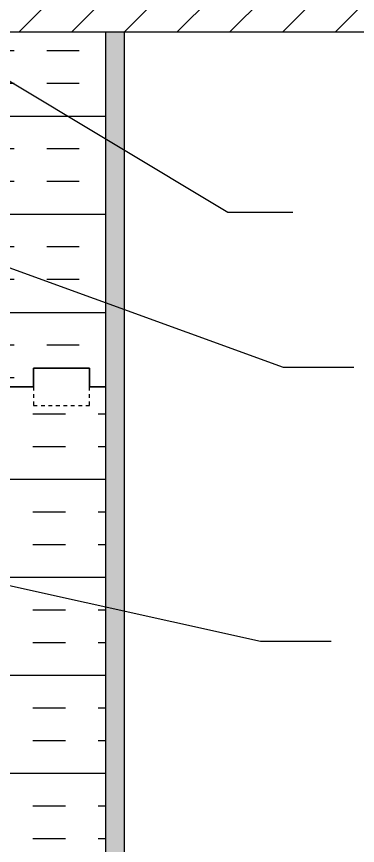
# Model space of a CAD drawing. Header units: inches. Extents: x 75 to 204, y 122 to 189.
# Drawn here: x 183.31 to 192.46, y 147.69 to 169.89 of the extents above; entities that cross this region are included whole.
import ezdxf

# ---------------------------------------------------------------- set-up
doc = ezdxf.new("R2010")
doc.units = ezdxf.units.IN
doc.header["$LTSCALE"] = 0.5
doc.header["$MEASUREMENT"] = 0
doc.linetypes.add('DASHED2', pattern=[0.375, 0.25, -0.125])
for name, color, linetype in [('HATCH', 12, 'Continuous'), ('line25', 2, 'Continuous'), ('LINE50', 5, 'Continuous'), ('LINE9', 9, 'Continuous'), ('TEXT', 4, 'Continuous')]:
    doc.layers.add(name, color=color, linetype=linetype)
doc.styles.add('DIM', font='romans.shx', dxfattribs={"width": 0.7})
doc.dimstyles.new('ext_12', dxfattribs={"dimscale": 12, "dimtxt": 0.09375, "dimasz": 0.09375, "dimexe": 0.09375, "dimexo": 0.0625, "dimgap": 0.0625, "dimtad": 1, "dimdec": 1, "dimzin": 3, "dimdsep": 46, "dimlunit": 4, "dimtxsty": 'DIM', "dimcen": 0.09, "dimdle": 0.09375, "dimclrt": 4, "dimadec": 0, "dimazin": 0, "dimtfac": 1, "dimtdec": 1, "dimtmove": 2, "dimatfit": 3, "dimfxl": 1, "dimfrac": 2, "dimtolj": 1, "dimtzin": 0, "dimarcsym": 0})

msp = doc.modelspace()

# ---------------------------------------------------------------- hatches: boundary and pattern name
at = {"layer": 'HATCH'}
h = msp.add_hatch(dxfattribs=at)
h.set_pattern_fill('ANSI31', color=256, scale=8, style=0)
h.set_pattern_definition([(45, (78.90530019734312, 22.5780111950957), (-0.7071067811865475, 0.7071067811865476), [])])
h.paths.add_polyline_path([(179.5834403203793, 170.9791310645786), (179.5834403203793, 169.4791310645786), (197.7974869767078, 169.4791310645786), (197.7974869767078, 170.9791310645786)])
h = msp.add_hatch(dxfattribs=at)
h.set_pattern_fill('INSUL', color=256, scale=7, style=0)
h.set_pattern_definition([(180, (3109.245022031864, -237.0328925831492), (0, 2.625), []), (180, (3109.245022031864, -236.1578925831492), (0, 2.625), [0.875, -0.875]), (180, (3109.245022031864, -235.2828925831492), (0, 2.625), [0.875, -0.875])])
h.paths.add_polyline_path([(185.7084403203793, 169.4766214795625), (183.0834403203793, 169.4766214795625), (183.0834403203793, 159.9766214795625), (183.7709403203793, 159.9766214795625), (183.7709403203793, 160.4766214795625), (185.2709403203793, 160.4766214795625), (185.2709403203793, 159.9766214795625), (185.7084403203793, 159.9766214795625)])
h = msp.add_hatch(dxfattribs=at)
h.set_pattern_fill('AR-SAND', color=256, scale=0.25, style=0)
h.set_pattern_definition([(37.50000000000001, (1.573580696631495, 9.616216181048543), (-0.01574833952740204, 0.4817059422532897), [0, -0.38, 0, -0.425, 0, -0.40625]), (7.499999999999999, (1.573580696631495, 9.616216181048543), (0.4424441763169318, 0.7055365163074351), [0, -0.205, 0, -0.3425, 0, -0.13125]), (327.5, (1.266080696631491, 9.616216181048543), (0.7785354654378738, 0.001414763384241124), [0, -0.125, 0, -0.45, 0, -0.5875]), (317.5, (1.266080696631491, 9.616216181048543), (0.7515316511430733, 0.2194188912335623), [0, -0.0625, 0, -0.295, 0, -0.3375])])
h.paths.add_polyline_path([(186.2084403203793, 169.4791310645786), (185.7084403203793, 169.4791310645786), (185.7084403203793, 159.9173737498295), (185.7084403203793, 141.9766214795625), (186.2084403203793, 141.9766214795625)])
h = msp.add_hatch(dxfattribs=at)
h.set_pattern_fill('INSUL', color=256, scale=7, style=0)
h.set_pattern_definition([(0, (0, 0), (0, 2.625), []), (0, (0, 0.875), (0, 2.625), [0.875, -0.875]), (0, (0, 1.75), (0, 2.625), [0.875, -0.875])])
h.paths.add_polyline_path([(185.7084403203793, 159.9766214795625), (185.2709403203793, 159.9766214795625), (185.2709403203793, 159.4766214795625), (183.7709403203793, 159.4766214795625), (183.7709403203793, 159.9766214795625), (183.0834403203793, 159.9766214795625), (183.0834403203793, 141.9766214795625), (183.7709403203793, 141.9766214795625), (183.7709403203793, 142.4766214795625), (185.2709403203793, 142.4766214795625), (185.2709403203793, 141.9766214795625), (185.7084403203793, 141.9766214795625)])
h.paths.add_polyline_path([(173.0834403203793, 159.9766214795625), (172.3959403203793, 159.9766214795625), (172.3959403203793, 159.4766214795625), (170.8959403203793, 159.4766214795625), (170.8959403203793, 159.9766214795625), (170.4584403203793, 159.9766214795625), (170.4584403203793, 141.9766214795625), (170.8959403203793, 141.9766214795625), (170.8959403203793, 142.4766214795625), (172.3959403203793, 142.4766214795625), (172.3959403203793, 141.9766214795625), (173.0834403203793, 141.9766214795625)])

# ---------------------------------------------------------------- linework, layer by layer
at = {"layer": 'line25'}
msp.add_line((179.5834403203793, 169.4791310645786), (197.7974869767078, 169.4791310645786), dxfattribs=at)
at = {"layer": 'LINE50'}
for p, q in [((185.7084403203793, 159.9173737498295), (185.7084403203793, 169.4766214795625)), ((185.7084403203793, 141.9766214795625), (185.7084403203793, 159.9766214795625))]:
    msp.add_line(p, q, dxfattribs=at)
for points in [[(183.0834403203793, 159.9766214795625), (183.7709403203793, 159.9766214795625), (183.7709403203793, 160.4766214795625), (185.2709403203793, 160.4766214795625), (185.2709403203793, 159.9766214795625), (185.7084403203793, 159.9766214795625)], [(185.7084403203793, 159.9766214795625), (185.2709403203793, 159.9766214795625), (185.2709403203793, 160.4766214795625), (183.7709403203793, 160.4766214795625), (183.7709403203793, 159.9766214795625), (183.0834403203793, 159.9766214795625)]]:
    msp.add_lwpolyline(points, dxfattribs=at)
at = {"layer": 'LINE9'}
msp.add_line((186.2084403203793, 141.9766214795625), (186.2084403203793, 169.4791310645786), dxfattribs=at)
at = {"layer": 'LINE9', "linetype": 'DASHED2', "ltscale": 0.15}
msp.add_lwpolyline([(183.7709403203793, 159.9766214795625), (183.7709403203793, 159.9766214795625), (183.7709403203793, 159.4766214795625), (185.2709403203793, 159.4766214795625), (185.2709403203793, 159.9766214795625), (185.2709403203793, 159.9766214795625)], dxfattribs=at)
msp.add_lwpolyline([(183.7709403203793, 159.9766214795625), (183.7709403203793, 159.9766214795625), (183.7709403203793, 159.4766214795625), (185.2709403203793, 159.4766214795625), (185.2709403203793, 159.9766214795625), (185.2709403203793, 159.9766214795625)], dxfattribs=at)

# ---------------------------------------------------------------- leaders
at = {"layer": 'TEXT'}
for points in [[(181.3334403203793, 169.2291310645786), (188.9814615026282, 164.6537256737229), (190.7221662163918, 164.6537256737229)], [(178.8334403203793, 164.7190232001656), (190.4667426734685, 160.4981007186597), (192.3601360405768, 160.4981007186597)], [(177.6395135836927, 155.8647808101775), (189.8587217817068, 153.1660668196494), (191.7521151488151, 153.1660668196494)]]:
    msp.add_leader(points, dimstyle='ext_12', override={"dimgap": 0.0625, "dimtad": 0}, dxfattribs=at)

doc.saveas('drawing.dxf')
